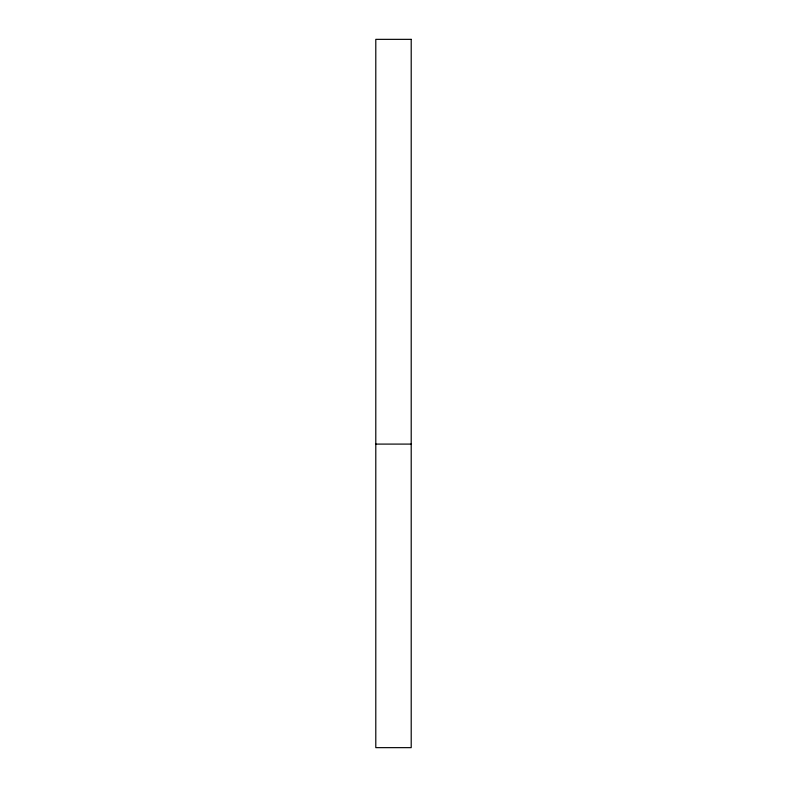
<?xml version="1.0" encoding="UTF-8"?>
<svg xmlns="http://www.w3.org/2000/svg" width="787" height="787" viewBox="0 0 787 787"><rect width="100%" height="100%" fill="white"/><g stroke="black" fill="none" stroke-linecap="round" stroke-linejoin="round"><path stroke-width="1.18" d="M375.793 444.094L411.207 444.094M411.207 39.35L375.793 39.35L375.793 747.65L411.207 747.65L411.207 39.35"/></g></svg>
